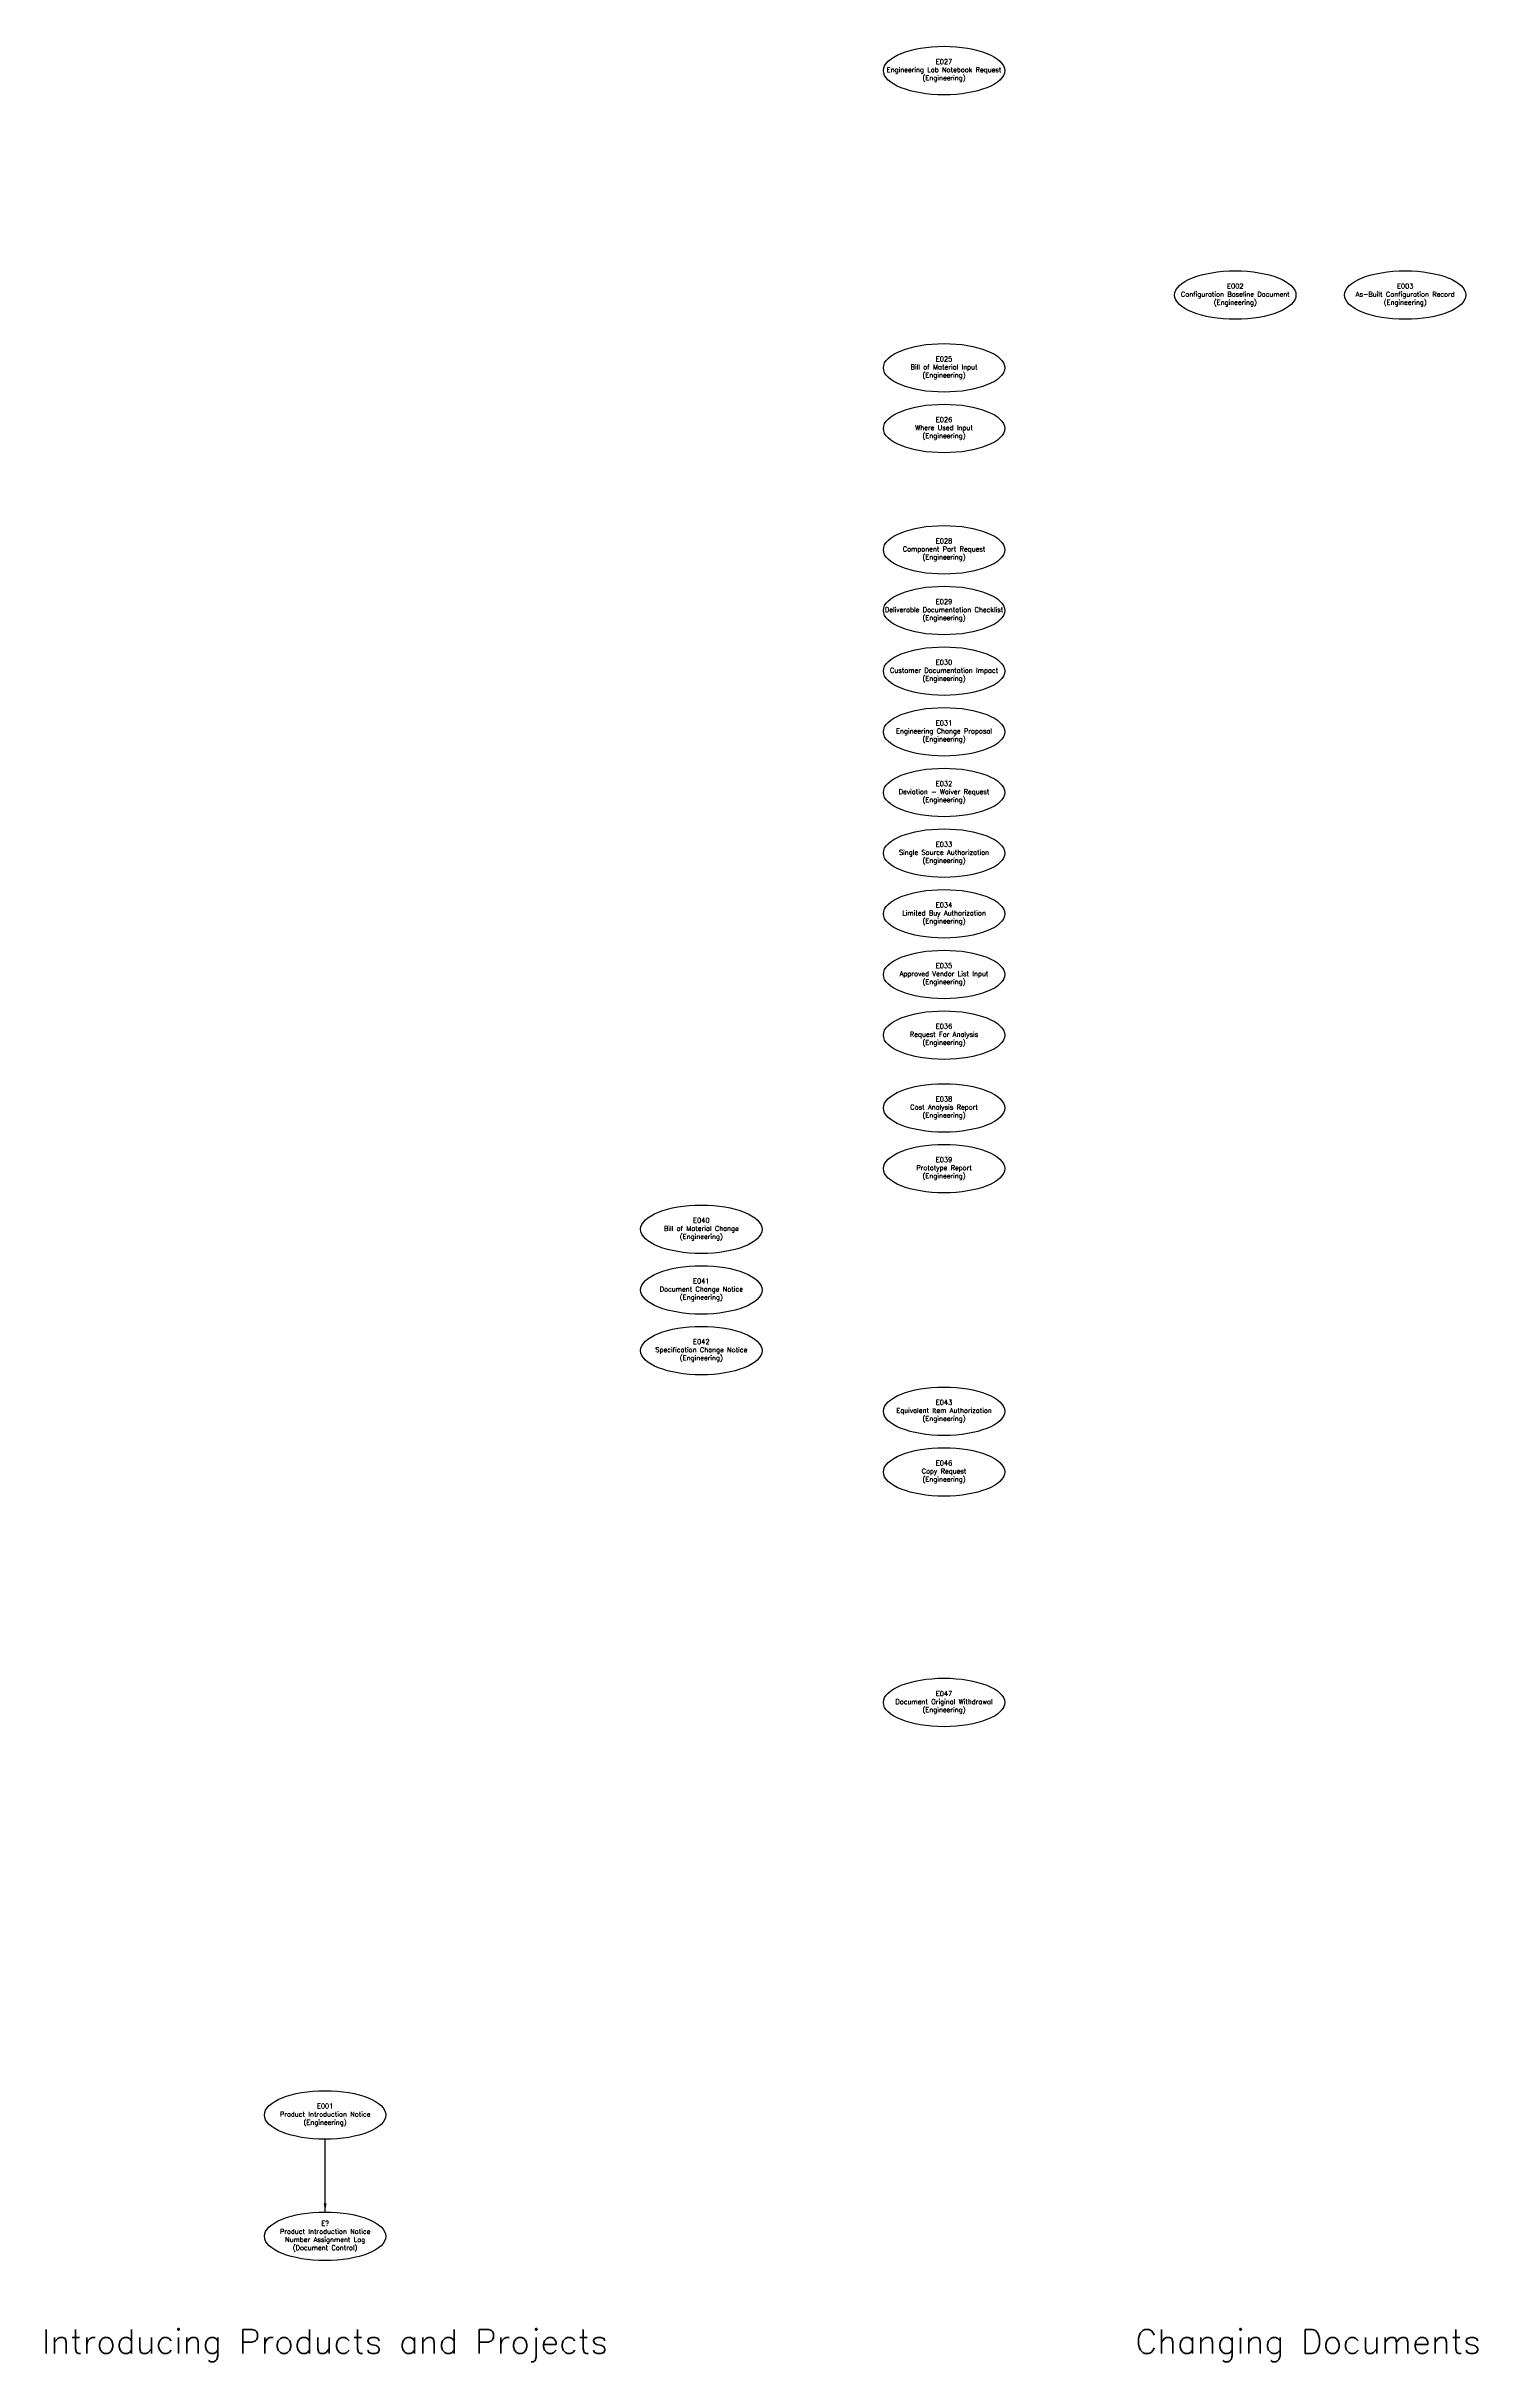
# Model space of a CAD drawing. Header units: inches. Extents: x -45 to 85, y -72 to 25.
# Drawn here: x -45 to 14, y -70.2 to 25.2 of the extents above; entities that cross this region are included whole.
import ezdxf

# ---------------------------------------------------------------- set-up
doc = ezdxf.new("R2010")
doc.units = ezdxf.units.IN
doc.header["$MEASUREMENT"] = 0
doc.styles.get("Standard").update_dxf_attribs({"font": 'simplex.shx'})
doc.dimstyles.get("Standard").update_dxf_attribs({"dimtxt": 0.18, "dimasz": 0.18, "dimexe": 0.18, "dimexo": 0.0625, "dimgap": 0.09, "dimtad": 0, "dimtih": 1, "dimtoh": 1, "dimdec": 4, "dimzin": 0, "dimdsep": 46, "dimtxsty": 'Standard', "dimcen": 0.09, "dimadec": 0, "dimazin": 0, "dimtfac": 1, "dimtdec": 4, "dimtofl": 0, "dimtmove": 0, "dimatfit": 3, "dimfxl": 0, "dimtolj": 1, "dimtzin": 0, "dimarcsym": 0})

msp = doc.modelspace()

# ---------------------------------------------------------------- linework, layer by layer
for centre in [(-8, 24.25), (4, 15), (11, 15), (-8, 12), (-8, 9.5), (-8, 4.5), (-8, 2), (-8, -0.5), (-8, -3), (-8, -5.5), (-8, -8), (-8, -10.5), (-8, -13), (-8, -15.5), (-8, -18.5), (-8, -21), (-18, -23.5), (-18, -26), (-18, -28.5), (-8, -31), (-8, -33.5), (-8, -43), (-33.5, -65)]:
    msp.add_ellipse(centre, major_axis=(2.5, 0), ratio=0.4)
at = {"color": 1}
msp.add_ellipse((-33.5, -60), major_axis=(2.5, 0), ratio=0.4, dxfattribs=at)

# ---------------------------------------------------------------- texts
at = {"char_height": 0.2, "attachment_point": 5}
for s, insert in [('E027\\PEngineering Lab Notebook Request\\P(Engineering)', (-8, 24.25)), ('E002\\PConfiguration Baseline Document\\P(Engineering)', (4, 15)), ('E003\\PAs-Built Configuration Record\\P(Engineering)', (11, 15)), ('E025\\PBill of Material Input\\P(Engineering)', (-8, 12)), ('E026\\PWhere Used Input\\P(Engineering)', (-8, 9.5)), ('E028\\PComponent Part Request\\P(Engineering)', (-8, 4.5)), ('E029\\PDeliverable Documentation Checklist\\P(Engineering)', (-8, 2)), ('E030\\PCustomer Documentation Impact\\P(Engineering)', (-8, -0.5)), ('E031\\PEngineering Change Proposal\\P(Engineering)', (-8, -3)), ('E032\\PDeviation - Waiver Request\\P(Engineering)', (-8, -5.5)), ('E033\\PSingle Source Authorization\\P(Engineering)', (-8, -8)), ('E034\\PLimited Buy Authorization\\P(Engineering)', (-8, -10.5)), ('E035\\PApproved Vendor List Input\\P(Engineering)', (-8, -13)), ('E036\\PRequest For Analysis\\P(Engineering)', (-8, -15.5)), ('E038\\PCost Analysis Report\\P(Engineering)', (-8, -18.5)), ('E039\\PPrototype Report\\P(Engineering)', (-8, -21)), ('E040\\PBill of Material Change\\P(Engineering)', (-18, -23.5)), ('E041\\PDocument Change Notice\\P(Engineering)', (-18, -26)), ('E042\\PSpecification Change Notice\\P(Engineering)', (-18, -28.5)), ('E043\\PEquivalent Item Authorization\\P(Engineering)', (-8, -31)), ('E046\\PCopy Request\\P(Engineering)', (-8, -33.5)), ('E047\\PDocument Original Withdrawal\\P(Engineering)', (-8, -43)), ('E?\\PProduct Introduction Notice\\PNumber Assignment Log\\P(Document Control)', (-33.5, -65))]:
    msp.add_mtext(s, dxfattribs=dict(at, insert=insert))
at = {"color": 1, "insert": (-33.5, -60), "char_height": 0.2, "attachment_point": 5}
msp.add_mtext('E001\\PProduct Introduction Notice\\P(Engineering)', dxfattribs=at)
at = {"color": 5, "char_height": 1, "attachment_point": 5}
for s, insert in [('Introducing Products and Projects', (-33.5, -69.5)), ('Changing Documents', (7, -69.5))]:
    msp.add_mtext(s, dxfattribs=dict(at, insert=insert))

# ---------------------------------------------------------------- leaders
msp.add_leader([(-33.5, -64), (-33.5, -61)], dimstyle='Standard', override={"dimscale": 2, "dimgap": 0.09, "dimtad": 0})

doc.saveas('drawing.dxf')
